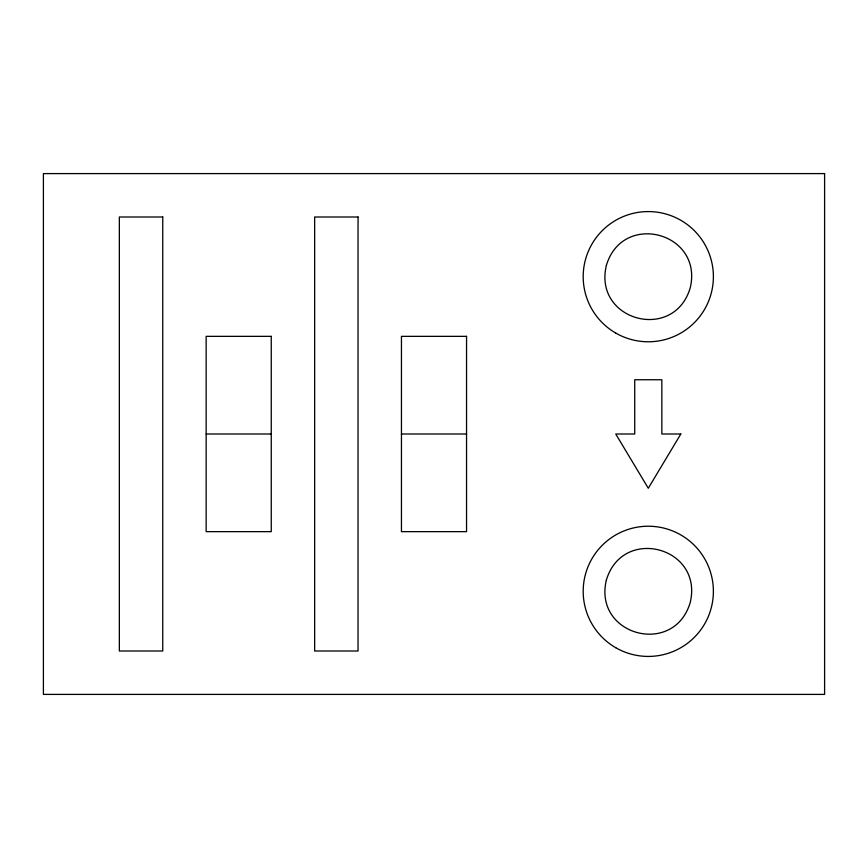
<?xml version="1.0" encoding="UTF-8"?>
<svg xmlns="http://www.w3.org/2000/svg" width="868" height="868" viewBox="0 0 868 868"><rect width="100%" height="100%" fill="white"/><g stroke="black" fill="none" stroke-linecap="round" stroke-linejoin="round"><path stroke-width="1.3" d="M206.15 434L271.25 434M401.45 434L466.55 434M606.363 265.445C593.115 320.824 673.991 342.491 690.212 287.905C703.46 232.526 622.584 210.859 606.363 265.445M606.363 580.095C593.115 635.474 673.991 657.141 690.212 602.555C703.46 547.176 622.584 525.509 606.363 580.095M680.837 434L648.288 488.25L615.737 434L634.725 434L634.725 379.75L661.85 379.75L661.85 434L680.837 434M824.6 173.6L43.4 173.6L43.4 694.4L824.6 694.4L824.6 173.6M162.75 217L119.35 217L119.35 651L162.75 651L162.75 217M358.05 217L314.65 217L314.65 651L358.05 651L358.05 217M271.25 336.35L206.15 336.35L206.15 531.65L271.25 531.65L271.25 336.35M466.55 336.35L401.45 336.35L401.45 531.65L466.55 531.65L466.55 336.35M615.737 333.052A65.1 65.1 0 0 0 713.387 276.675A65.1 65.1 0 0 0 615.737 220.298A65.1 65.1 0 0 0 615.737 333.052M615.737 647.702A65.1 65.1 0 0 0 713.387 591.325A65.1 65.1 0 0 0 615.737 534.948A65.1 65.1 0 0 0 615.737 647.702"/></g></svg>
